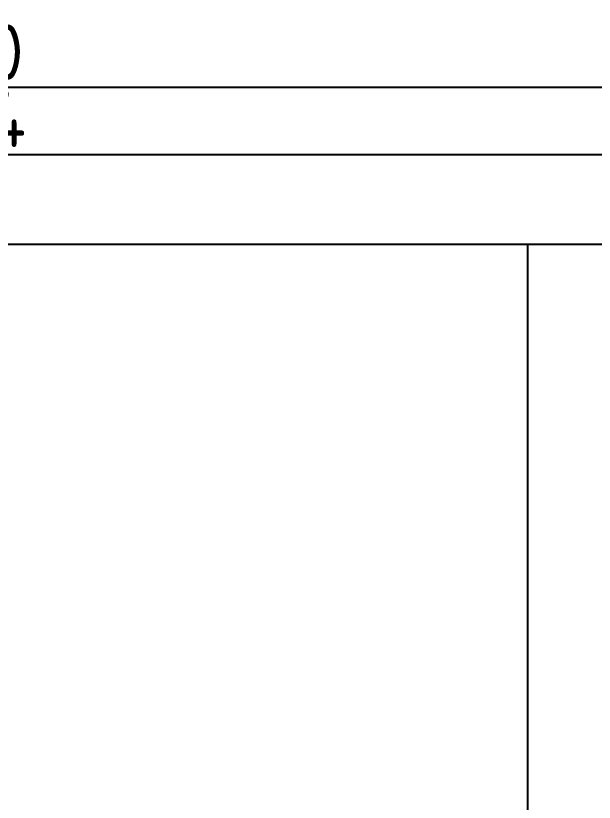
# Model space of a CAD drawing. Header units: millimetres. Extents: x 3299 to 14264, y 1863 to 5555.
# Drawn here: x 3939.9 to 4096.7, y 2687.9 to 2900.9 of the extents above; entities that cross this region are included whole.
import ezdxf

# ---------------------------------------------------------------- set-up
doc = ezdxf.new("R2010")
doc.units = ezdxf.units.MM
doc.layers.add('细实线', color=7, linetype='Continuous', lineweight=18)
doc.styles.add('工程字', font='gbenor.shx', dxfattribs={"bigfont": 'gbcbig.shx'})
doc.dimstyles.new('ISO-200', dxfattribs={"dimtxt": 15, "dimasz": 5, "dimexe": 2, "dimexo": 1, "dimgap": 2, "dimtad": 1, "dimdsep": 46, "dimtxsty": '工程字', "dimcen": 2.5, "dimclrd": 3, "dimclre": 3, "dimclrt": 6, "dimadec": 0, "dimazin": 0, "dimtfac": 1, "dimtmove": 0, "dimatfit": 3, "dimfxl": 1, "dimarcsym": 0})

# ---------------------------------------------------------------- blocks, each defined once
blk = doc.blocks.new('*D152')
at = {"layer": 'Defpoints', "color": 0, "transparency": 16777216}
for p in [(4210.59, 2863.32), (3646.59, 2846.82), (4210.59, 2846.82)]:
    blk.add_point(p, dxfattribs=at)
at = {"layer": '细实线', "color": 3, "lineweight": -2, "transparency": 16777216}
for p, q in [((3646.59, 2847.82), (3646.59, 2865.32)), ((4210.59, 2847.82), (4210.59, 2865.32)), ((3651.59, 2863.32), (4205.59, 2863.32))]:
    blk.add_line(p, q, dxfattribs=at)
at = {"layer": '细实线', "color": 3, "transparency": 16777216}
for points in [[(3651.59, 2864.15), (3651.59, 2862.49), (3646.59, 2863.32)], [(4205.59, 2864.15), (4205.59, 2862.49), (4210.59, 2863.32)]]:
    blk.add_solid(points, dxfattribs=at)
at = {"layer": '细实线', "color": 6, "lineweight": 5, "transparency": 16777216, "insert": (3928.59, 2872.82), "char_height": 15, "attachment_point": 5, "style": '工程字'}
blk.add_mtext('564', dxfattribs=at)
blk = doc.blocks.new('*D153')
at = {"layer": 'Defpoints', "color": 0, "transparency": 16777216}
for p in [(4228.59, 2881.55), (3628.59, 2839.02), (4228.59, 2839.02)]:
    blk.add_point(p, dxfattribs=at)
at = {"layer": '细实线', "color": 3, "lineweight": -2, "transparency": 16777216}
for p, q in [((3628.59, 2840.02), (3628.59, 2883.55)), ((4228.59, 2840.02), (4228.59, 2883.55)), ((3633.59, 2881.55), (4223.59, 2881.55))]:
    blk.add_line(p, q, dxfattribs=at)
at = {"layer": '细实线', "color": 3, "transparency": 16777216}
for points in [[(3633.59, 2882.38), (3633.59, 2880.72), (3628.59, 2881.55)], [(4223.59, 2882.38), (4223.59, 2880.72), (4228.59, 2881.55)]]:
    blk.add_solid(points, dxfattribs=at)
at = {"layer": '细实线', "color": 6, "lineweight": 5, "transparency": 16777216, "insert": (3928.59, 2891.05), "char_height": 15, "attachment_point": 5, "style": '工程字'}
blk.add_mtext('600', dxfattribs=at)

msp = doc.modelspace()

# ---------------------------------------------------------------- linework, layer by layer
at = {"color": 7, "linetype": 'Continuous'}
for p, q in [((3628.58801, 2839.02311), (4228.58801, 2839.02311)), ((4078.58801, 2839.02311), (4078.58801, 2501.52311))]:
    msp.add_line(p, q, dxfattribs=at)

# ---------------------------------------------------------------- dimensions: what is measured, and where the dimension line sits
at = {"layer": '细实线', "color": 3, "lineweight": 5}
for base, p1, p2, picture, middle in [((4228.58801, 2881.54923), (3628.58801, 2839.02311), (4228.58801, 2839.02311), '*D153', (3928.58801, 2891.04923)), ((4210.58801, 2863.32007), (3646.58801, 2846.82311), (4210.58801, 2846.82311), '*D152', (3928.58801, 2872.82007))]:
    dim = msp.add_linear_dim(base=base, p1=p1, p2=p2, dimstyle='ISO-200', dxfattribs=at)
    dim.commit()
    dim.dimension.update_dxf_attribs({"geometry": picture, "text_midpoint": middle})

doc.saveas('drawing.dxf')
